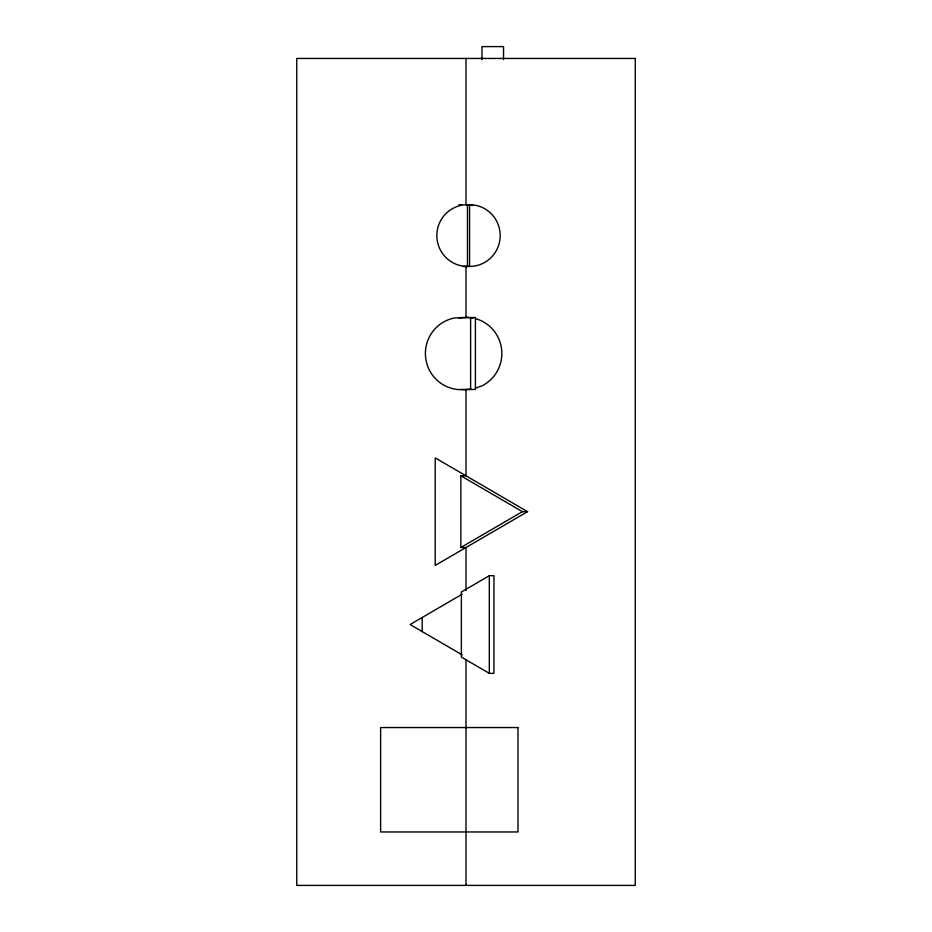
<?xml version="1.0" encoding="UTF-8"?>
<svg xmlns="http://www.w3.org/2000/svg" width="932" height="932" viewBox="0 0 932 932"><rect width="100%" height="100%" fill="white"/><g stroke="black" fill="none" stroke-linecap="round" stroke-linejoin="round"><path stroke-width="1.4" d="M466 389.471L466 475.809L460.874 475.809L460.874 547.503L522.433 511.656L527.559 511.656L435.221 565.421L435.221 457.892L527.559 511.656M489.312 575.708L461.363 591.983L461.363 657.083L489.312 673.358L493.948 673.358L493.948 575.708L489.312 575.708L489.312 673.358M462.249 594.173L410.103 624.533L462.249 654.905M475.402 388.19L482.159 385.801A36.185 35.87 -90 0 0 477.219 319.14L475.402 318.791M458.684 318.08L468.015 317.381L472.769 318.29M470.881 389.11L463.985 389.623A36.185 35.87 -90 0 1 461.317 389.378M458.847 204.69L461.713 204.69M466 58.448L466 204.69L469.577 204.69A30.873 30.616 -90 0 1 500.193 235.563A30.873 30.616 -90 0 1 469.577 266.447L463.146 266.447M460.874 547.503L466 547.503L466 590.55M460.874 475.809L522.433 511.656M503.548 59.625L503.548 46.6L481.961 46.6L481.961 59.625M470.625 317.532L470.625 389.471M469.577 204.69L469.577 266.447M466 317.532L466 266.447A30.873 30.616 -90 0 0 468.656 266.331M466 659.961L466 885.4M422.196 617.497L422.196 631.581M466 204.69A30.873 30.616 -90 0 1 472.629 205.424M461.224 317.532L453.907 318.08A36.185 35.87 -90 0 0 459.208 389.623L475.402 389.471L475.402 317.532L461.224 317.532M635.251 58.448L296.749 58.448L296.749 885.4L635.251 885.4L635.251 58.448M517.982 727.543L380.629 727.543L380.629 831.961L517.982 831.961L517.982 727.543M467.456 266.447L467.456 204.69A30.873 30.616 -90 0 0 436.852 235.563A30.873 30.616 -90 0 0 467.456 266.447"/></g></svg>
